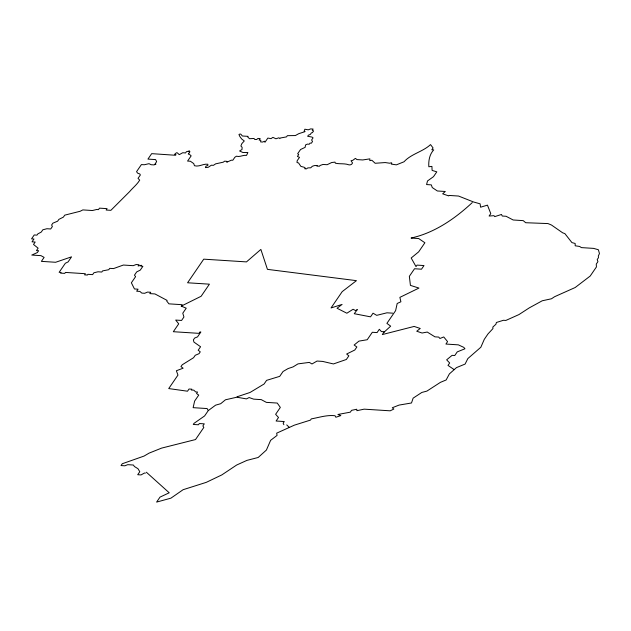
<?xml version="1.0" encoding="UTF-8"?>
<svg xmlns="http://www.w3.org/2000/svg" width="631" height="631" viewBox="0 0 631 631"><rect width="100%" height="100%" fill="white"/><g stroke="black" fill="none" stroke-linecap="round" stroke-linejoin="round"><path stroke-width="0.95" d="M145.43 473.084L144.475 473.029L141.029 474.93L137.724 474.717L139.79 471.696L137.968 468.699L134.403 466.498L133.393 465.031L127.746 464.668L124.835 465.804L121.034 465.56L122.28 463.746L144.057 456.071L149.09 453.129L161.615 448.105L195.523 439.555L203.837 427.416L202.866 425.941L204.294 423.851L199.325 423.535L198.473 424.781L193.275 424.45L194.032 423.338L204.61 415.939L208.285 410.576L207.126 408.557L193.133 407.665L194.624 401.079L198.726 395.093L196.541 393.515L197.55 392.04L195.649 391.922L193.812 390.171L191.311 390.013L191.871 389.185L189.024 389.004L187.517 391.212L168.729 388.57L177.95 375.098L176.38 370.744L183.116 368.204L180.971 366.603L182.217 364.789L193.583 357.706L195.231 355.292L199.017 353.675L200.264 351.861L198.197 350.221L200.579 346.75L193.922 342.073L193.394 339.872L194.648 338.05L197.535 336.883L200.863 332.016L199.917 331.953L198.962 333.349L173.328 331.709L178.715 323.837L175.686 320.067L181.578 320.445L183.936 317.007L182.777 313.213L186.216 308.188L181.271 306.114L182.233 304.702L168.942 303.85L166.694 301.019L167.112 300.411L154.958 293.943L149.815 293.612L150.722 292.287L147.536 292.082L144.68 293.281L141.833 293.099L139.869 291.419L136.675 291.214L138.055 289.195L134.466 288.966L131.374 282.791L135.618 276.591L134.45 275.195L136.682 271.922L140.271 270.115L142.89 266.298L140.768 266.156L141.376 265.265L138.102 265.99L138.97 264.712L136.122 264.531L133.22 265.675L123.368 265.044L113.509 268.593L109.707 268.349L108.792 269.689L102.585 270.904L101.812 272.032L98.01 271.787L93.893 272.781L92.623 274.627L87.898 274.327L87.417 275.037L84.57 274.856L85.351 273.704L65.419 272.426L64.764 273.381L60.576 273.113L61.026 272.45L59.133 272.332L65.348 263.253L68.077 261.928L71.555 256.841L55.631 262.275L41.386 261.36L44.115 257.385L40.968 255.65L31.787 255.058L37.387 252.55L38.633 250.728L36.448 250.594L38.105 248.172L33.514 244.457L35.17 242.036L32.031 241.839L33.964 239.023L31.55 238.865L34.232 234.953L36.969 235.134L37.805 233.92L41.291 232.042L42.821 229.802L46.915 228.73L50.717 228.974L52.373 226.553L51.639 224.991L52.878 223.177L57.642 221.181L58.888 219.367L63.392 217.127L64.748 215.147L80.161 211.267L82.85 209.91L92.457 210.525L96.575 209.508L98.475 209.626L99.485 208.151L107.081 208.64L106.134 210.02L110.882 210.328L129.576 191.658C132.849 187.738 136.99 184.654 139.696 180.135L138.047 178.352L140.366 174.968L139.782 173.967L137.597 173.123L136.548 171.671L141.407 164.581L144.254 164.762L149.011 163.681L151.172 164.723L154.019 164.904L155.936 164.123L154.989 164.06L156.646 161.639L155.589 159.588L147.938 159.099L151.669 153.649L175.197 155.25L176.081 154.784L174.582 154.327L176.404 152.773L177.279 152.836L179.259 154.65L182.714 152.749L185.569 152.931L186.397 151.724L189.466 150.912L188.992 151.606L189.939 151.669L188.283 154.09L189.229 154.153L191.154 155.857L187.581 161.071L190.396 161.252L193.741 163.579L194.451 165.732C199.159 167.128 203.277 163.539 207.851 164.257L207.867 165.417L205.935 166.182L205.414 167.609L208.254 167.286L211.361 165.204L213.412 165.338L215.644 163.847L223.256 162.191L224.612 161.173L226.513 161.299L227.121 161.654L226.734 162.214L231.459 160.164L232.815 160.25L234.866 157.253L236.42 156.212C239.961 157.293 243.061 154.8 246.54 155.384L247.873 152.505L242.919 152.505L239.599 150.975L242.004 149.5L242.123 147.331L240.876 146.006L241.862 143.608L244.284 140.965L241.665 138.978L239.883 136.572L238.952 134.521L239.843 134.064L240.79 134.127L242.351 135.996L248.101 136.359L247.691 136.966L249.521 138.717L254.025 138.465L254.727 139.427L256.628 139.546L257.976 138.426L260.161 138.568L259.104 140.106L260.784 140.208L260.635 141.92L262.654 142.046L264.547 141.234L264.949 142.298L267.852 138.063L271.022 138.646L272.892 137.361L275.976 138.788L278.926 137.771L279.896 138.623L280.314 138.015L286.529 136.88L287.357 135.673L295.363 135.555L298.818 133.654L304.82 131.721L305.065 131.358L304.118 131.295L304.876 129.221L308.236 129.828L310.657 128.905L313.11 129.063L312.282 130.278L313.583 130.94L312.432 132.62L311.399 132.865L310.326 134.427L308.401 135.192L307.66 136.28L312.006 137.069L313.055 137.874L311.604 140.003L312.534 141.494L311.367 143.19L310.034 143.103L309.261 144.231L307.36 144.113L305.514 144.972L305.152 147.346L300.561 149.508L297.658 153.743L298.7 154.556L297.422 156.433L299.496 157.348L297.169 160.739L297.012 162.506L298.581 162.979L300.877 166.387L304.118 167.247L305.254 168.012L304.734 168.769L306.429 168.879L307.818 167.901L310.752 167.799L312.306 166.292L314.293 165.598L317.18 165.448L316.762 166.056L319.531 166.229L320.035 165.488L323.009 164.446L327.126 164.715L331.693 162.522L334.974 162.12L335.345 163.192C339.762 164.257 344.487 163.184 348.872 164.825A2.13 1.136 -14.4 0 0 351.712 164.17L352.548 162.956L351.017 160.716L352.832 160.306L355.411 158.365L356.972 159.588L362.707 159.951L369.876 158.87L369.805 160.621L371.88 160.266L375.153 163.271L385.218 162.561L389.682 163.224L391.512 162.759L391.835 163.248L391.259 164.092L396.386 164.849L404.006 161.788C411.191 153.838 422.841 151.795 430.523 144.602L433.071 147.938L431.825 149.76L433.726 149.878C429.49 154.429 428.425 160.755 428.828 166.758L431.919 166.395L432.101 170.409L436.802 171.837L433.489 176.68L427.495 180.963L426.58 184.567L431.328 184.867L432.251 187.549L437.378 190.98L445.281 191.485L442.678 193.835L448.728 195.91L449.059 195.436L458.548 196.044L473.707 202.038L480.112 203.821L480.577 207.205L487.455 205.138L490.776 213.617L489.112 216.047L494.002 215.66L494.688 216.63L501.503 214.469L502.237 216.031L506.07 216.275L513.153 219.982L523.217 220.629L525.71 222.719L547.992 223.571L551.518 225.054L562.647 232.807L564.871 233.62L571.938 242.604L575.164 243.471L575.188 245.79L579.644 246.461L581.364 247.604L593.621 248.385L598.377 249.742L599.45 253.552L598.338 255.981L598.456 257.7L597.218 259.515L597.928 261.668L596.271 264.089L596.421 266.96L590.198 276.039L575.188 287.515L554.617 296.704L551.47 298.779L542.234 300.782L529.251 307.889L518.95 314.577L505.873 320.43L503.459 320.28L496.408 322.48L495.903 324.287L492.827 327.071L492.961 328.585L488.015 333.894L484.285 339.344L480.846 347.239L467.831 358.597L465.086 364.071L456.465 367.621L449.398 373.883L446.141 379.972L440.414 382.354L426.935 391.086L421.816 392.45L413.131 398.145L411.499 402.98L399.068 405.086L392.293 407.752L393.831 409.062L390.195 410.82L364.134 409.156L356.894 410.686L356.752 409.251L351.577 410.339L350.331 412.161L337.9 414.48L340.85 415.577L335.858 417.257L335.022 415.726C326.921 414.819 319.286 417.446 311.304 418.881L310.476 420.096L294.354 425.16L276.662 433.166L277.08 435.398L270.636 440.32L266.408 450.045L258.174 457.483L246.887 460.393L236.649 465.031L221.796 474.93L206.258 482.36L183.116 489.703L170.906 498.167L156.606 502.095L160.014 497.11L169.218 492.787L146.353 472.217M383.758 332.466L390.668 326.156L386.898 323.372L395.605 310.657L397.183 303.479L400.898 301.784L399.88 297.367L418.945 288.075L410.426 285.378L409.345 276.323L414.535 268.743L421.508 269.192L423.993 265.556L417.028 265.115L416.01 266.597L411.191 257.992L418.676 251.84L424.892 242.754L418.661 238.542L411.065 238.053C434.499 232.894 454.943 218.728 472.296 202.567M208.285 410.576L215.605 405.157L220.692 403.714L225.448 399.794L236.806 397.214L246.429 398.895L249.135 397.546L253.623 399.139L261.258 399.628L266.353 402.365L277.254 403.059L280.338 407.429L275.629 414.299L278.508 417.501L276.102 421.019L284.258 421.54L283.145 423.164L283.871 424.718M181.271 306.114L201.123 296.278L209.413 284.171L187.581 282.775L203.742 259.16L246.469 261.897L260.871 249.426L267.441 269.358L356.436 280.653L342.199 291.632L331.023 307.96L342.081 304.426L337.049 308.251L346.861 313.221L353.068 309.277L355.687 310.602L357.343 309.553L354.259 313.717L370.539 316.833L373.031 313.197L376.699 315.342L386.984 312.802L392.679 313.165M237.059 396.789L250.057 392.466L264.097 383.995L266.582 380.359L279.722 376.352L283.043 371.509L288.091 368.567L293.084 366.895L297.99 363.882L309.34 362.399L311.974 363.984L317.038 361.05L322.63 361.413L333.452 363.945L346.364 359.473L348.856 355.845L346.648 354.03L354.788 350.024L356.854 346.995L354.133 345.023L358.936 341.119L367.218 339.73L372.322 332.277L377.07 332.584L379.326 329.287L381.4 331.567L384.247 331.748L382.315 334.564L414.141 326.432L420.238 328.475L416.736 331.236L422.068 333.018L427.25 332.056L434.948 336.844L438.742 337.088L439.894 338.492L443.743 336.946L447.576 341.631L445.92 344.053L458.366 344.857L463.801 347.373L464.952 348.777L457.254 351.877L454.762 355.521L452.096 355.348L446.661 359.828L449.658 362.983L448.002 365.404L454.186 369.64M286.719 424.908L289.329 427.432"/></g></svg>
